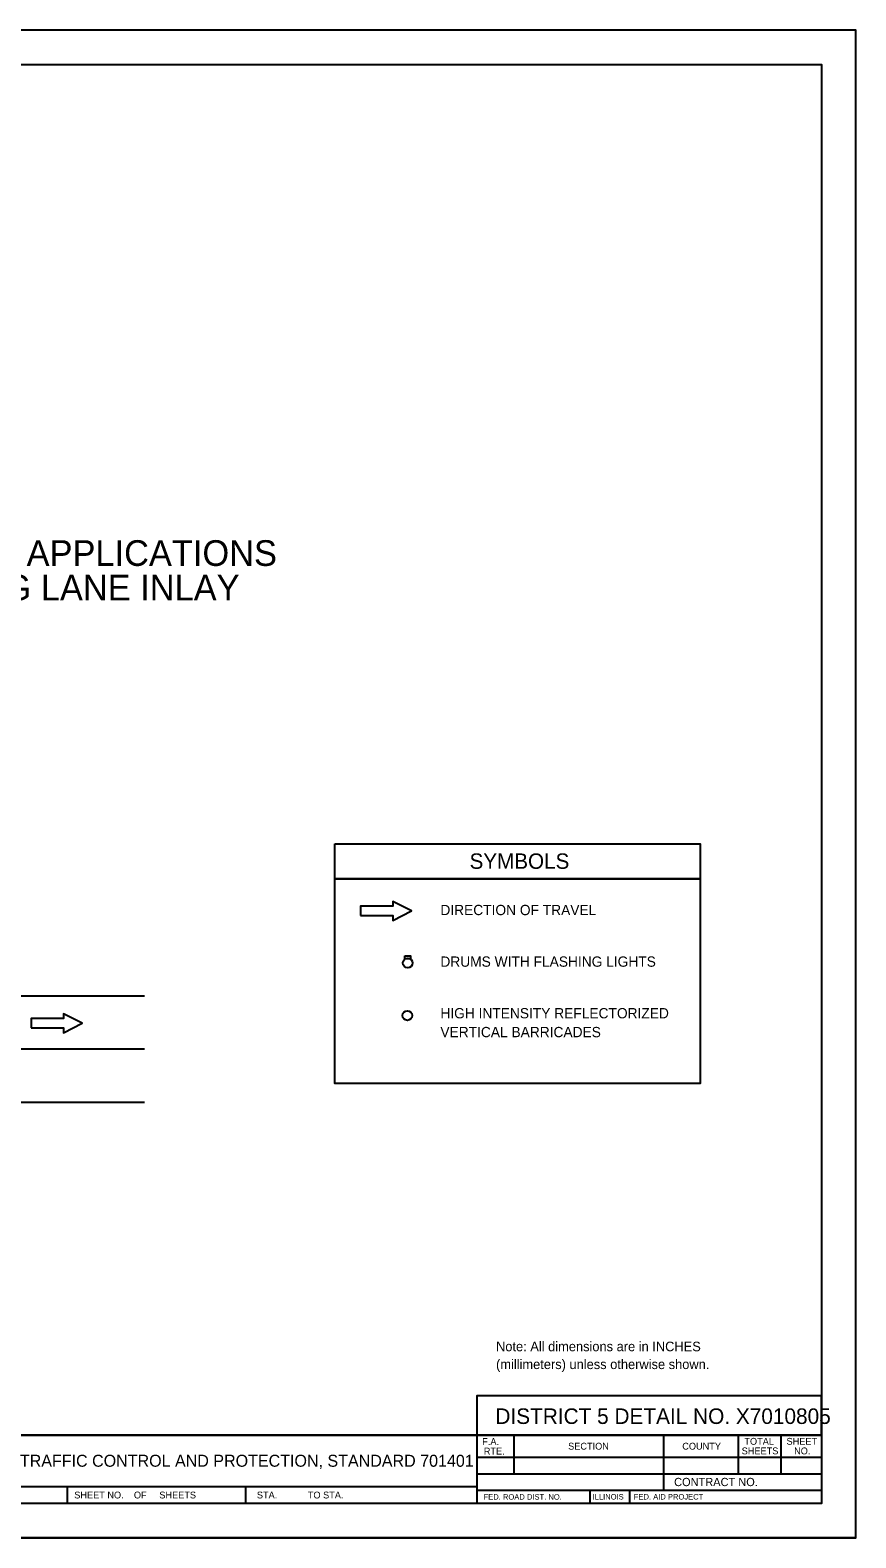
# Model space of a CAD drawing. Extents: x 99603 to 100283, y 99909 to 100349.
# Drawn here: x 100042.4 to 100283.2, y 99908.5 to 100348.5 of the extents above; entities that cross this region are included whole.
import ezdxf

# ---------------------------------------------------------------- set-up
doc = ezdxf.new("R2010")
doc.units = 0
for name, color, linetype in [('Design_EX_Roadway Dimensions', 7, 'Continuous'), ('Design_PR_Back of Gutter or Curb line', 7, 'Continuous'), ('Design_PR_Roadway Notes', 7, 'Continuous'), ('Level 2', 7, 'Continuous'), ('Level 29', 7, 'Continuous'), ('Sheets_50 Reference Boundary', 7, 'Continuous'), ('Sheets_General Details', 7, 'Continuous'), ('Sheets_Printer Plotting Border', 7, 'Continuous'), ('Stage_Construction Traffic Control', 7, 'Continuous')]:
    doc.layers.add(name, color=color, linetype=linetype)

msp = doc.modelspace()

# ---------------------------------------------------------------- linework, layer by layer
at = {"layer": 'Design_PR_Back of Gutter or Curb line'}
msp.add_circle((100152.42, 100060.93), 1.41, dxfattribs=at)
at = {"layer": 'Design_PR_Roadway Notes'}
for points in [[(100131.22, 100111.08), (100237.84, 100111.08), (100237.84, 100100.83), (100131.22, 100100.83)], [(100131.22, 100100.83), (100237.84, 100100.83), (100237.84, 100041.05), (100131.22, 100041.05)]]:
    msp.add_lwpolyline(points, close=True, dxfattribs=at)
at = {"layer": 'Level 2'}
msp.add_line((99726.38, 100051.19), (100075.76, 100051.19), dxfattribs=at)
at = {"layer": 'Level 29'}
for p, q in [((99726.38, 100066.69), (100075.76, 100066.69)), ((99916.27, 100035.69), (100075.76, 100035.69))]:
    msp.add_line(p, q, dxfattribs=at)
at = {"layer": 'Sheets_50 Reference Boundary'}
msp.add_lwpolyline([(99643.22, 100338.5), (100273.22, 100338.5), (100273.22, 99938.5), (99643.22, 99938.5)], close=True, dxfattribs=at)
at = {"layer": 'Sheets_General Details'}
for p, q in [((100283.22, 100348.5), (99603.22, 100348.5)), ((100283.22, 99908.5), (100283.22, 100348.5)), ((99643.22, 99938.5), (100273.22, 99938.5)), ((100172.71, 99938.5), (100172.71, 99918.5)), ((100183.51, 99938.5), (100183.51, 99927.2)), ((100227.11, 99938.5), (100227.11, 99922.4)), ((100248.95, 99938.5), (100248.95, 99927.2)), ((100261.37, 99938.5), (100261.37, 99927.2)), ((100172.71, 99932), (100273.22, 99932)), ((100172.71, 99927.2), (100273.22, 99927.2)), ((100018.71, 99923.5), (100172.71, 99923.5)), ((100053.22, 99923.5), (100053.22, 99918.5)), ((100105.22, 99923.5), (100105.22, 99918.5)), ((100172.71, 99922.4), (100273.22, 99922.4)), ((100205.65, 99922.4), (100205.65, 99918.5)), ((100217.25, 99922.4), (100217.25, 99918.5)), ((100283.22, 99908.5), (99603.22, 99908.5))]:
    msp.add_line(p, q, dxfattribs=at)
for points in [[(99643.22, 100338.5), (100273.22, 100338.5), (100273.22, 99918.5), (99643.22, 99918.5)], [(100172.71, 99938.5), (100273.22, 99938.5), (100273.22, 99949.99), (100172.71, 99949.99)]]:
    msp.add_lwpolyline(points, close=True, dxfattribs=at)
at = {"layer": 'Sheets_Printer Plotting Border'}
msp.add_lwpolyline([(99603.22, 99908.5), (100283.22, 99908.5), (100283.22, 100348.5), (99603.22, 100348.5)], close=True, dxfattribs=at)
at = {"layer": 'Stage_Construction Traffic Control'}
for points in [[(100138.73, 100090.08), (100148.16, 100090.08), (100148.16, 100088.7), (100153.62, 100091.46), (100148.16, 100094.2), (100148.16, 100092.83), (100138.73, 100092.83)], [(100151.7, 100078.33), (100153.33, 100078.33), (100153.33, 100077.46), (100151.7, 100077.46)], [(100042.67, 100057.31), (100052.1, 100057.31), (100052.1, 100055.93), (100057.56, 100058.68), (100052.1, 100061.43), (100052.1, 100060.06), (100042.67, 100060.06)]]:
    msp.add_lwpolyline(points, close=True, dxfattribs=at)
msp.add_circle((100152.53, 100076.28), 1.41, dxfattribs=at)
msp.add_circle((100152.53, 100076.28), 1.41, dxfattribs=at)

# ---------------------------------------------------------------- texts
at = {"layer": 'Design_EX_Roadway Dimensions'}
for s, p in [('TYPICAL APPLICATIONS', (99996.78, 100192.15)), ('DRIVING LANE INLAY', (100000.93, 100182.07))]:
    msp.add_text(s, height=7.5, dxfattribs=at).set_placement(p)
at = {"layer": 'Design_PR_Roadway Notes'}
for s, height, p in [('SYMBOLS', 4.5, (100170.56, 100103.75)), ('DIRECTION OF TRAVEL', 3, (100162.05, 100090.23)), ('DRUMS WITH FLASHING LIGHTS', 3, (100162.05, 100075.17)), ('HIGH INTENSITY REFLECTORIZED', 3, (100162.05, 100060.11)), ('VERTICAL BARRICADES', 3, (100162.05, 100054.61))]:
    msp.add_text(s, height=height, dxfattribs=at).set_placement(p)
at = {"layer": 'Sheets_General Details'}
for s, height, p in [('Note: All dimensions are in INCHES', 2.8003, (100178.28, 99962.96)), ('(millimeters) unless otherwise shown.', 2.8003, (100178.28, 99957.76)), ('DISTRICT 5 DETAIL NO. X7010805   ', 4.5381, (100178.1, 99941.74)), ('F.A.', 2, (100174.25, 99935.6)), ('TOTAL', 2, (100250.72, 99935.67)), ('SHEET', 2, (100263.01, 99935.67)), ('TRAFFIC CONTROL AND PROTECTION, STANDARD 701401', 3.5, (100039.4, 99929.25)), ('RTE.', 2, (100174.71, 99932.8)), ('SECTION', 2, (100199.31, 99934.25)), ('COUNTY', 2, (100232.6, 99934.25)), ('SHEETS', 2, (100249.93, 99932.87)), ('NO.', 2, (100265.22, 99932.87)), ('CONTRACT NO.      ', 2.4, (100230.22, 99923.6)), ('SHEET NO.    OF     SHEETS', 2, (100055.26, 99920)), ('STA.            TO STA.            ', 2, (100108.52, 99920)), ('FED. ROAD DIST. NO.  ', 1.6, (100174.64, 99919.65)), ('ILLINOIS', 1.6, (100206.44, 99919.69)), ('FED. AID PROJECT', 1.6, (100218.47, 99919.69))]:
    msp.add_text(s, height=height, dxfattribs=at).set_placement(p)

doc.saveas('drawing.dxf')
